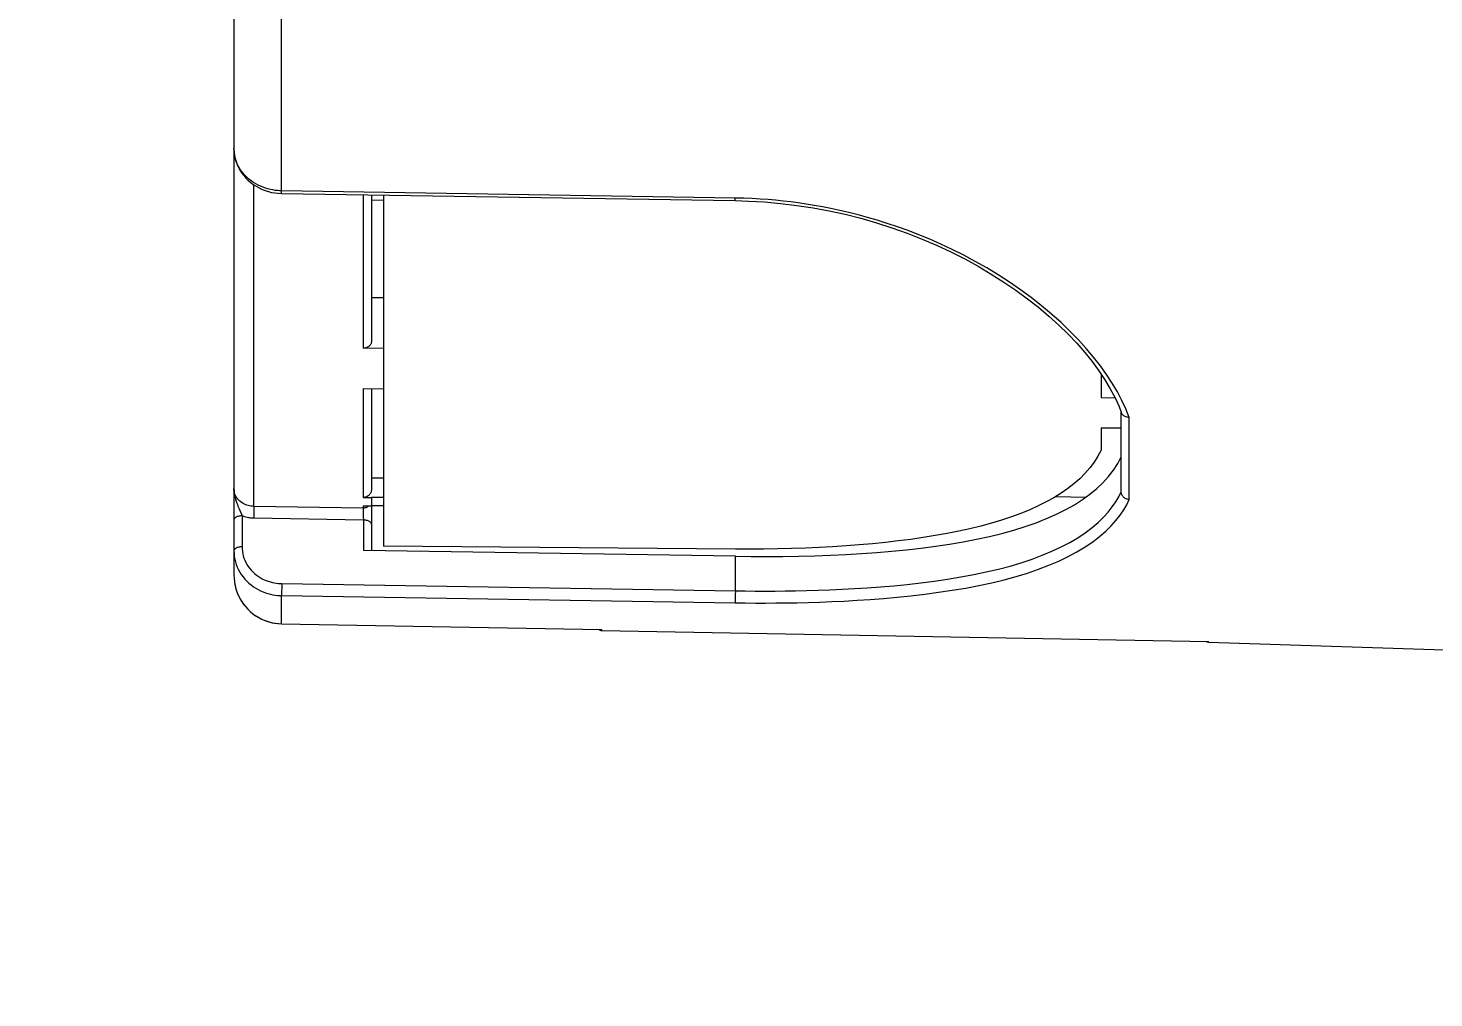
# Model space of a CAD drawing. Header units: millimetres. Extents: x -853320 to 19484, y -510814 to 9708.
# Drawn here: x 2815.64 to 2850.4, y 6410.72 to 6434.71 of the extents above; entities that cross this region are included whole.
import ezdxf
from ezdxf import colors
from ezdxf.entities.mleader import LeaderData, LeaderLine
from ezdxf.math import Vec2, Vec3

# ---------------------------------------------------------------- set-up
doc = ezdxf.new("R2010")
doc.units = ezdxf.units.MM
for name, color, linetype, lineweight in [('F_ARREDI', 7, 'Continuous', 5), ('F_ELETTRICO', 22, 'Continuous', 5), ('F_ELETTRODOMESTICI', 40, 'Continuous', 5)]:
    doc.layers.add(name, color=color, linetype=linetype, lineweight=lineweight)
doc.styles.add('DANZI-DIDASCALIE', font='Yu Gothic UI Light.ttf', dxfattribs={"height": 30})

# ---------------------------------------------------------------- blocks, each defined once
blk = doc.blocks.new('_Dot')
at = {"color": 0, "linetype": 'ByBlock', "lineweight": -2}
blk.add_line((-0.5, 0), (-1, 0), dxfattribs=at)
at = {"color": 0, "linetype": 'ByBlock', "const_width": 0.5}
blk.add_lwpolyline([(-0.25, 0, 1), (0.25, 0, 1)], format="xyb", close=True, dxfattribs=at)
blk = doc.blocks.new('BAGNO-LAVANDERIA_pianta_sol.B')
at = {"layer": 'F_ELETTRODOMESTICI', "color": 5, "ltscale": 5}
ml = blk.add_multileader_mtext('Standard', dxfattribs=at)
ml.set_content('{\\fYu Gothic UI Light|b0|i0|c128|p34;BASAMENTO c/cassetto} ditta MIELE art.WTS 610', color=5, style='DANZI-DIDASCALIE')
ml.set_leader_properties(color=256, linetype='ByLayer', lineweight=-1)
ml.set_arrow_properties(name='DOT')
ml.build(insert=Vec2(0, 0))
ml.multileader.update_dxf_attribs({"arrow_head_size": 5, "scale": 5})
ctx = ml.context
ctx.base_point, ctx.scale, ctx.char_height, ctx.arrow_head_size, ctx.landing_gap_size, ctx.plane_origin, ctx.plane_x_axis, ctx.plane_y_axis = Vec3(865728.962, 518190.635), 5, 25, 5, 10, Vec3(865691.994, 518253.274), Vec3(0, -1), Vec3(1, 0)
notes = []
notes.append((ctx, [(0, (0, 0, 0), (0, 0), (1, 0), 1, [])]))
ctx.mtext.insert, ctx.mtext.text_direction, ctx.mtext.rotation, ctx.mtext.width, ctx.mtext.flow_direction = Vec3(865741.68, 518180.635), Vec3(0, -1), 4.712389, 471.57428, 5
ml = blk.add_multileader_mtext('Standard', dxfattribs=at)
ml.set_content('{\\fYu Gothic UI Light|b0|i0|c128|p34;LAVASCIUGA} ditta MIELE art.WTD165 WPM 8/5kg', color=5, style='DANZI-DIDASCALIE')
ml.set_leader_properties(color=256, linetype='ByLayer', lineweight=-1)
ml.set_arrow_properties(name='DOT')
ml.build(insert=Vec2(0, 0))
ml.multileader.update_dxf_attribs({"arrow_head_size": 5, "scale": 5})
ctx = ml.context
ctx.base_point, ctx.scale, ctx.char_height, ctx.arrow_head_size, ctx.landing_gap_size, ctx.plane_origin, ctx.plane_x_axis, ctx.plane_y_axis = Vec3(865852.825, 518185.277), 5, 25, 5, 10, Vec3(865819.832, 518247.915), Vec3(0, -1), Vec3(1, 0)
notes.append((ctx, [(0, (0, 0, 0), (0, 0), (1, 0), 1, [])]))
ctx.mtext.insert, ctx.mtext.text_direction, ctx.mtext.rotation, ctx.mtext.width, ctx.mtext.flow_direction = Vec3(865869.518, 518175.277), Vec3(0, -1), 4.712389, 377.01669, 5
for ctx, leaders in notes:
    for number, flags, end, landing, length, lines in leaders:
        leader = LeaderData()
        leader.index, (leader.has_last_leader_line, leader.has_dogleg_vector, leader.attachment_direction) = number, flags
        leader.last_leader_point, leader.dogleg_vector, leader.dogleg_length = Vec3(end), Vec3(landing), length
        for number, points, colour, breaks in lines:
            line = LeaderLine()
            line.index, line.vertices, line.color, line.breaks = number, Vec3.list(points), colors.encode_raw_color(colour), breaks
            leader.lines.append(line)
        ctx.leaders.append(leader)

msp = doc.modelspace()

# ---------------------------------------------------------------- linework, layer by layer
at = {"layer": 'F_ELETTRICO'}
for p, q in [((2821.91, 6430.681), (2821.91, 6467.216)), ((2820.731, 6451.875), (2820.731, 6421.174)), ((2820.733, 6431.661), (2820.731, 6431.726)), ((2820.74, 6431.596), (2820.733, 6431.661)), ((2821.222, 6422.877), (2821.222, 6430.83)), ((2833.127, 6430.503), (2821.91, 6430.681)), ((2821.91, 6430.616), (2833.128, 6430.438)), ((2823.927, 6430.584), (2823.927, 6426.788)), ((2824.131, 6430.58), (2824.131, 6426.958)), ((2824.431, 6430.443), (2824.131, 6430.447)), ((2824.431, 6430.576), (2824.431, 6421.89)), ((2824.131, 6428.044), (2824.431, 6428.042)), ((2824.431, 6426.781), (2823.927, 6426.788)), ((2842.173, 6426.146), (2842.173, 6425.568)), ((2823.927, 6425.789), (2823.927, 6423.099)), ((2823.927, 6425.789), (2824.431, 6425.781)), ((2824.131, 6425.785), (2824.131, 6423.293)), ((2842.173, 6425.568), (2842.516, 6425.565)), ((2842.618, 6425.345), (2842.682, 6425.185)), ((2842.673, 6423.233), (2842.673, 6425.207)), ((2842.173, 6424.823), (2842.173, 6424.266)), ((2842.173, 6424.823), (2842.673, 6424.82)), ((2842.87, 6423.045), (2842.87, 6425.078)), ((2824.131, 6423.58), (2824.431, 6423.58)), ((2823.927, 6423.099), (2824.131, 6423.095)), ((2824.131, 6423.095), (2824.131, 6421.784)), ((2824.431, 6423.095), (2824.131, 6423.095)), ((2841.047, 6423.118), (2841.804, 6423.108)), ((2820.858, 6422.816), (2820.884, 6422.757)), ((2821.22, 6422.678), (2821.219, 6422.582)), ((2821.222, 6422.774), (2821.22, 6422.678)), ((2823.927, 6422.834), (2821.222, 6422.877)), ((2821.222, 6422.861), (2821.222, 6422.833)), ((2821.222, 6422.833), (2821.222, 6422.774)), ((2823.927, 6422.894), (2823.927, 6422.834)), ((2823.927, 6422.894), (2824.131, 6422.89)), ((2823.927, 6422.807), (2823.927, 6422.785)), ((2823.927, 6422.785), (2823.928, 6422.728)), ((2823.928, 6422.728), (2823.929, 6422.624)), ((2824.431, 6422.89), (2824.131, 6422.89)), ((2820.931, 6422.643), (2820.931, 6421.876)), ((2823.931, 6422.539), (2821.219, 6422.582)), ((2823.929, 6422.624), (2823.931, 6422.539)), ((2823.931, 6422.539), (2823.931, 6421.788)), ((2833.131, 6421.642), (2823.931, 6421.788)), ((2833.131, 6421.821), (2824.431, 6421.89)), ((2833.131, 6420.788), (2833.131, 6421.642)), ((2821.913, 6420.966), (2821.912, 6420.87)), ((2821.913, 6420.966), (2833.131, 6420.788)), ((2821.912, 6420.87), (2821.91, 6420.774)), ((2821.91, 6420.774), (2821.91, 6420.715)), ((2821.91, 6420.715), (2821.91, 6420.687)), ((2821.91, 6419.973), (2821.91, 6420.67)), ((2821.91, 6420.67), (2833.127, 6420.492)), ((2833.128, 6420.596), (2833.127, 6420.537)), ((2833.129, 6420.692), (2833.128, 6420.596)), ((2833.131, 6420.788), (2833.129, 6420.692)), ((2833.127, 6420.537), (2833.127, 6420.509)), ((2821.91, 6419.973), (2821.91, 6419.972)), ((2821.91, 6419.972), (2829.821, 6419.83)), ((2829.816, 6419.806), (2829.829, 6419.804)), ((2829.821, 6419.83), (2829.829, 6419.83)), ((2829.821, 6419.83), (2829.829, 6419.83)), ((2829.829, 6419.804), (2829.829, 6419.83)), ((2829.829, 6419.804), (2829.829, 6419.804)), ((2829.829, 6419.804), (2844.821, 6419.537)), ((2844.821, 6419.537), (2844.829, 6419.538)), ((2844.821, 6419.537), (2844.829, 6419.538)), ((2844.829, 6419.517), (2844.829, 6419.538)), ((2844.829, 6419.517), (2858.207, 6419.085))]:
    msp.add_line(p, q, dxfattribs=at)
for points in [[(2820.731, 6431.726), (2820.731, 6431.716), (2820.735, 6431.637), (2820.744, 6431.558), (2820.76, 6431.481), (2820.782, 6431.405), (2820.809, 6431.331), (2820.842, 6431.258), (2820.88, 6431.189), (2820.924, 6431.121), (2820.972, 6431.057), (2821.025, 6430.997), (2821.083, 6430.94), (2821.145, 6430.887), (2821.21, 6430.838), (2821.279, 6430.793), (2821.351, 6430.753), (2821.426, 6430.718), (2821.503, 6430.688), (2821.582, 6430.663), (2821.663, 6430.644), (2821.745, 6430.629), (2821.827, 6430.62), (2821.91, 6430.616)], [(2821.91, 6430.681), (2821.858, 6430.683), (2821.804, 6430.687), (2821.748, 6430.693), (2821.691, 6430.702), (2821.632, 6430.714), (2821.572, 6430.729), (2821.511, 6430.747), (2821.45, 6430.769), (2821.389, 6430.794), (2821.329, 6430.822), (2821.269, 6430.854), (2821.211, 6430.89), (2821.154, 6430.929), (2821.1, 6430.972), (2821.048, 6431.018), (2821, 6431.067), (2820.955, 6431.118), (2820.913, 6431.172), (2820.876, 6431.228), (2820.843, 6431.286), (2820.813, 6431.345), (2820.789, 6431.406), (2820.768, 6431.468), (2820.752, 6431.532), (2820.74, 6431.596)], [(2821.91, 6430.636), (2821.91, 6430.664), (2821.91, 6430.681)], [(2821.91, 6430.616), (2821.91, 6430.616), (2821.91, 6430.62), (2821.91, 6430.627), (2821.91, 6430.636)], [(2833.127, 6430.458), (2833.127, 6430.486), (2833.127, 6430.503)], [(2842.87, 6425.078), (2842.786, 6425.286), (2842.689, 6425.496), (2842.577, 6425.708), (2842.451, 6425.921), (2842.311, 6426.136), (2842.157, 6426.352), (2841.99, 6426.567), (2841.808, 6426.783), (2841.614, 6426.998), (2841.405, 6427.212), (2841.183, 6427.424), (2840.95, 6427.633), (2840.704, 6427.838), (2840.447, 6428.04), (2840.183, 6428.235), (2839.91, 6428.423), (2839.629, 6428.604), (2839.347, 6428.775), (2839.063, 6428.937), (2838.776, 6429.089), (2838.493, 6429.232), (2838.214, 6429.363), (2837.937, 6429.484), (2837.665, 6429.596), (2837.4, 6429.698), (2837.14, 6429.792), (2836.886, 6429.877), (2836.639, 6429.955), (2836.398, 6430.025), (2836.163, 6430.089), (2835.934, 6430.146), (2835.711, 6430.198), (2835.494, 6430.244), (2835.283, 6430.285), (2835.078, 6430.322), (2834.879, 6430.354), (2834.685, 6430.383), (2834.498, 6430.408), (2834.31, 6430.429), (2834.124, 6430.448), (2833.939, 6430.465), (2833.747, 6430.478), (2833.546, 6430.489), (2833.34, 6430.497), (2833.127, 6430.503)], [(2833.128, 6430.438), (2833.127, 6430.438), (2833.127, 6430.442), (2833.127, 6430.449), (2833.127, 6430.458)], [(2833.128, 6430.438), (2833.451, 6430.428), (2833.85, 6430.406), (2834.25, 6430.37), (2834.65, 6430.322), (2835.05, 6430.26), (2835.447, 6430.186), (2835.842, 6430.1), (2836.234, 6430.001), (2836.621, 6429.89), (2837.003, 6429.767), (2837.378, 6429.634), (2837.747, 6429.489), (2838.107, 6429.334), (2838.459, 6429.169), (2838.802, 6428.996), (2839.135, 6428.814), (2839.457, 6428.623), (2839.767, 6428.426), (2840.066, 6428.223), (2840.351, 6428.014), (2840.624, 6427.8), (2840.882, 6427.581), (2841.127, 6427.36), (2841.356, 6427.136), (2841.57, 6426.91), (2841.769, 6426.683), (2841.951, 6426.456), (2842.118, 6426.23)], [(2824.131, 6426.958), (2824.13, 6426.94), (2824.126, 6426.922), (2824.121, 6426.905), (2824.113, 6426.889), (2824.103, 6426.872), (2824.092, 6426.857), (2824.078, 6426.844), (2824.063, 6426.831), (2824.047, 6426.82), (2824.029, 6426.81), (2824.01, 6426.802), (2823.99, 6426.796), (2823.97, 6426.792), (2823.949, 6426.789), (2823.927, 6426.788)], [(2842.118, 6426.23), (2842.268, 6426.005), (2842.401, 6425.782), (2842.518, 6425.562), (2842.618, 6425.345)], [(2842.711, 6425.139), (2842.699, 6425.153), (2842.69, 6425.168), (2842.682, 6425.185)], [(2842.87, 6425.078), (2842.849, 6425.078), (2842.829, 6425.08), (2842.809, 6425.084), (2842.789, 6425.089), (2842.771, 6425.096), (2842.754, 6425.104), (2842.738, 6425.115), (2842.724, 6425.126), (2842.711, 6425.139)], [(2842.173, 6424.266), (2842.093, 6424.115), (2841.999, 6423.969), (2841.894, 6423.828), (2841.775, 6423.693), (2841.645, 6423.562), (2841.503, 6423.437), (2841.349, 6423.317), (2841.183, 6423.202), (2841.006, 6423.092), (2840.818, 6422.987), (2840.618, 6422.888), (2840.408, 6422.793), (2840.187, 6422.703), (2839.955, 6422.617), (2839.713, 6422.537), (2839.462, 6422.461), (2839.201, 6422.391), (2838.931, 6422.324), (2838.653, 6422.263), (2838.367, 6422.206), (2838.073, 6422.153), (2837.773, 6422.105), (2837.467, 6422.061), (2837.156, 6422.021), (2836.84, 6421.985), (2836.519, 6421.954), (2836.195, 6421.925), (2835.866, 6421.9), (2835.535, 6421.879), (2835.199, 6421.861), (2834.861, 6421.847), (2834.52, 6421.835), (2834.176, 6421.827), (2833.829, 6421.822), (2833.481, 6421.82), (2833.131, 6421.821)], [(2833.131, 6421.642), (2833.523, 6421.637), (2833.915, 6421.636), (2834.308, 6421.639), (2834.701, 6421.645), (2835.092, 6421.655), (2835.481, 6421.669), (2835.866, 6421.688), (2836.247, 6421.71), (2836.625, 6421.737), (2836.998, 6421.768), (2837.366, 6421.804), (2837.728, 6421.846), (2838.082, 6421.892), (2838.427, 6421.944), (2838.765, 6422.001), (2839.094, 6422.065), (2839.413, 6422.134), (2839.721, 6422.209), (2840.017, 6422.291), (2840.3, 6422.379), (2840.571, 6422.473), (2840.828, 6422.574), (2841.072, 6422.682), (2841.301, 6422.796), (2841.516, 6422.917), (2841.715, 6423.043), (2841.899, 6423.177), (2842.068, 6423.317), (2842.221, 6423.463), (2842.359, 6423.615), (2842.48, 6423.773), (2842.585, 6423.936), (2842.673, 6424.104)], [(2820.731, 6423.32), (2820.733, 6423.261), (2820.738, 6423.204), (2820.746, 6423.15), (2820.757, 6423.098), (2820.77, 6423.049), (2820.785, 6423.003), (2820.799, 6422.96), (2820.815, 6422.92), (2820.83, 6422.883), (2820.845, 6422.848), (2820.858, 6422.816)], [(2821.222, 6422.877), (2821.187, 6422.879), (2821.153, 6422.883), (2821.119, 6422.888), (2821.086, 6422.896), (2821.053, 6422.906), (2821.021, 6422.918), (2820.99, 6422.932), (2820.96, 6422.948), (2820.931, 6422.966), (2820.903, 6422.986), (2820.876, 6423.008), (2820.851, 6423.032), (2820.828, 6423.058), (2820.806, 6423.086), (2820.787, 6423.116), (2820.77, 6423.148), (2820.756, 6423.181), (2820.745, 6423.215), (2820.737, 6423.25), (2820.732, 6423.285), (2820.731, 6423.32)], [(2824.131, 6423.293), (2824.13, 6423.272), (2824.126, 6423.252), (2824.121, 6423.232), (2824.113, 6423.213), (2824.103, 6423.195), (2824.092, 6423.178), (2824.078, 6423.162), (2824.063, 6423.147), (2824.047, 6423.135), (2824.029, 6423.124), (2824.01, 6423.115), (2823.99, 6423.108), (2823.97, 6423.103), (2823.949, 6423.1), (2823.927, 6423.099)], [(2833.127, 6420.492), (2833.375, 6420.489), (2833.624, 6420.487), (2833.877, 6420.487), (2834.129, 6420.488), (2834.384, 6420.491), (2834.649, 6420.495), (2834.928, 6420.502), (2835.217, 6420.51), (2835.515, 6420.522), (2835.822, 6420.536), (2836.138, 6420.554), (2836.461, 6420.575), (2836.792, 6420.601), (2837.13, 6420.631), (2837.47, 6420.665), (2837.812, 6420.705), (2838.156, 6420.751), (2838.494, 6420.802), (2838.826, 6420.858), (2839.153, 6420.921), (2839.469, 6420.989), (2839.775, 6421.063), (2840.07, 6421.143), (2840.354, 6421.229), (2840.624, 6421.321), (2840.883, 6421.419), (2841.128, 6421.524), (2841.36, 6421.634), (2841.578, 6421.751), (2841.78, 6421.873), (2841.967, 6422), (2842.138, 6422.132), (2842.291, 6422.265), (2842.425, 6422.398), (2842.542, 6422.53), (2842.644, 6422.662), (2842.734, 6422.792), (2842.809, 6422.919), (2842.87, 6423.045)], [(2833.131, 6420.788), (2833.372, 6420.785), (2833.617, 6420.783), (2833.864, 6420.782), (2834.111, 6420.783), (2834.359, 6420.785), (2834.619, 6420.789), (2834.892, 6420.795), (2835.174, 6420.803), (2835.466, 6420.814), (2835.767, 6420.827), (2836.075, 6420.843), (2836.391, 6420.863), (2836.715, 6420.887), (2837.045, 6420.915), (2837.378, 6420.948), (2837.713, 6420.986), (2838.048, 6421.029), (2838.379, 6421.077), (2838.705, 6421.131), (2839.024, 6421.19), (2839.334, 6421.255), (2839.634, 6421.326), (2839.923, 6421.402), (2840.2, 6421.484), (2840.466, 6421.573), (2840.719, 6421.666), (2840.959, 6421.766), (2841.187, 6421.873), (2841.401, 6421.985), (2841.6, 6422.102), (2841.784, 6422.225), (2841.952, 6422.352), (2842.102, 6422.48), (2842.234, 6422.609), (2842.35, 6422.737), (2842.451, 6422.864), (2842.537, 6422.99), (2842.611, 6423.114), (2842.673, 6423.236)], [(2842.87, 6423.045), (2842.849, 6423.047), (2842.829, 6423.052), (2842.809, 6423.057), (2842.79, 6423.065), (2842.771, 6423.075), (2842.754, 6423.086), (2842.738, 6423.099), (2842.723, 6423.113), (2842.71, 6423.128), (2842.699, 6423.144), (2842.69, 6423.161), (2842.683, 6423.179), (2842.678, 6423.197), (2842.674, 6423.215), (2842.673, 6423.233)], [(2820.884, 6422.757), (2820.915, 6422.684), (2820.924, 6422.663), (2820.931, 6422.643)], [(2821.222, 6422.877), (2821.222, 6422.871), (2821.222, 6422.861)], [(2824.01, 6422.85), (2823.99, 6422.843), (2823.969, 6422.838), (2823.948, 6422.835), (2823.927, 6422.834)], [(2823.927, 6422.834), (2823.927, 6422.83), (2823.927, 6422.824), (2823.927, 6422.807)], [(2824.047, 6422.87), (2824.029, 6422.859), (2824.01, 6422.85)], [(2824.072, 6422.891), (2824.063, 6422.883), (2824.047, 6422.87)], [(2820.931, 6422.643), (2820.91, 6422.643), (2820.889, 6422.641), (2820.869, 6422.638), (2820.849, 6422.635), (2820.831, 6422.63), (2820.813, 6422.624), (2820.797, 6422.617), (2820.782, 6422.61), (2820.769, 6422.602), (2820.758, 6422.593), (2820.748, 6422.584), (2820.741, 6422.574), (2820.735, 6422.564), (2820.732, 6422.554), (2820.731, 6422.543)], [(2821.219, 6422.582), (2821.185, 6422.583), (2821.152, 6422.586), (2821.12, 6422.59), (2821.087, 6422.595), (2821.055, 6422.602), (2821.023, 6422.61), (2820.992, 6422.62), (2820.961, 6422.631), (2820.931, 6422.643)], [(2824.131, 6422.439), (2824.13, 6422.449), (2824.126, 6422.459), (2824.121, 6422.469), (2824.114, 6422.479), (2824.104, 6422.489), (2824.093, 6422.497), (2824.079, 6422.505), (2824.065, 6422.513), (2824.048, 6422.519), (2824.031, 6422.525), (2824.012, 6422.53), (2823.993, 6422.534), (2823.972, 6422.536), (2823.952, 6422.538), (2823.931, 6422.539)], [(2820.931, 6421.876), (2820.91, 6421.876), (2820.889, 6421.874), (2820.869, 6421.871), (2820.849, 6421.868), (2820.831, 6421.863), (2820.813, 6421.857), (2820.797, 6421.85), (2820.782, 6421.843), (2820.769, 6421.835), (2820.758, 6421.826), (2820.748, 6421.817), (2820.741, 6421.807), (2820.735, 6421.797), (2820.732, 6421.787), (2820.731, 6421.776)], [(2820.731, 6421.776), (2820.733, 6421.707), (2820.74, 6421.638), (2820.752, 6421.57), (2820.768, 6421.503), (2820.789, 6421.437), (2820.813, 6421.372), (2820.843, 6421.309), (2820.876, 6421.248), (2820.913, 6421.189), (2820.955, 6421.132), (2821, 6421.078), (2821.048, 6421.026), (2821.1, 6420.978), (2821.154, 6420.933), (2821.211, 6420.891), (2821.269, 6420.853), (2821.329, 6420.819), (2821.389, 6420.789), (2821.45, 6420.763), (2821.511, 6420.74), (2821.572, 6420.721), (2821.632, 6420.705), (2821.691, 6420.692), (2821.748, 6420.683), (2821.804, 6420.676), (2821.858, 6420.672), (2821.91, 6420.67)], [(2820.931, 6421.876), (2820.933, 6421.819), (2820.939, 6421.763), (2820.948, 6421.707), (2820.962, 6421.652), (2820.979, 6421.597), (2821, 6421.544), (2821.024, 6421.492), (2821.052, 6421.442), (2821.083, 6421.393), (2821.117, 6421.346), (2821.155, 6421.301), (2821.195, 6421.259), (2821.238, 6421.219), (2821.284, 6421.182), (2821.331, 6421.147), (2821.379, 6421.116), (2821.429, 6421.088), (2821.479, 6421.063), (2821.53, 6421.042), (2821.581, 6421.023), (2821.632, 6421.007), (2821.681, 6420.994), (2821.731, 6420.984), (2821.779, 6420.976), (2821.825, 6420.97), (2821.87, 6420.967), (2821.913, 6420.966)], [(2820.731, 6421.174), (2820.733, 6421.097), (2820.741, 6421.019), (2820.744, 6420.998)], [(2820.744, 6420.998), (2820.757, 6420.923), (2820.778, 6420.841), (2820.804, 6420.761), (2820.836, 6420.682), (2820.873, 6420.606), (2820.916, 6420.533), (2820.963, 6420.463), (2821.016, 6420.397), (2821.073, 6420.334), (2821.134, 6420.276), (2821.199, 6420.222), (2821.268, 6420.172), (2821.34, 6420.128), (2821.415, 6420.089), (2821.492, 6420.055), (2821.572, 6420.027), (2821.653, 6420.005), (2821.736, 6419.988), (2821.819, 6419.977), (2821.91, 6419.972)], [(2820.744, 6420.998), (2820.753, 6420.942), (2820.771, 6420.867), (2820.793, 6420.792), (2820.82, 6420.719), (2820.852, 6420.648), (2820.888, 6420.579), (2820.929, 6420.513), (2820.974, 6420.45), (2821.023, 6420.389), (2821.075, 6420.332)], [(2821.91, 6420.687), (2821.91, 6420.677), (2821.91, 6420.67)], [(2821.131, 6420.278), (2821.191, 6420.228), (2821.254, 6420.182), (2821.319, 6420.141), (2821.387, 6420.103), (2821.457, 6420.07), (2821.53, 6420.042), (2821.604, 6420.018), (2821.679, 6419.999), (2821.755, 6419.985), (2821.832, 6419.977), (2821.91, 6419.973)], [(2833.127, 6420.509), (2833.127, 6420.499), (2833.127, 6420.492)], [(2829.763, 6419.831), (2829.769, 6419.826), (2829.78, 6419.818), (2829.791, 6419.813), (2829.804, 6419.808), (2829.816, 6419.806)]]:
    msp.add_lwpolyline(points, dxfattribs=at)
for centre, start, end in [((2829.831, 6419.904), 226.888, 268.9794), ((2844.831, 6419.617), 231.9924, 269)]:
    msp.add_arc(centre, 0.1, start, end, dxfattribs=at)

# ---------------------------------------------------------------- block references
at = {"layer": 'F_ARREDI', "color": 2, "lineweight": 5}
msp.add_blockref('BAGNO-LAVANDERIA_pianta_sol.B', (-853319.899, -510814.178), dxfattribs=at)

doc.saveas('drawing.dxf')
